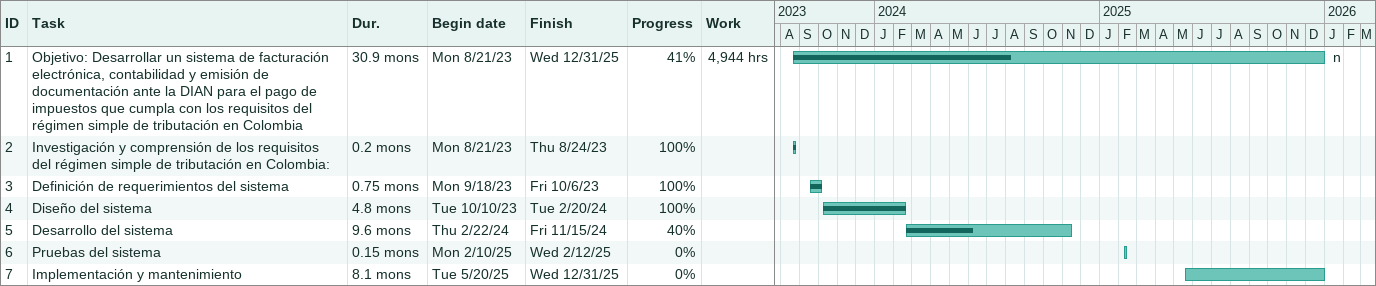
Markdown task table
| ID | Task | Duration | Start | Finish | Resources | % complete | Work (h) |
|---|---|---|---|---|---|---|---|
| 1 | Objetivo: Desarrollar un sistema de facturación electrónica, contabilidad y emisión de documentación ante la DIAN para el pago de impuestos que cumpla con los requisitos del régimen simple de tributación en Colombia | 30.9mo | 2023-08-21 | 2025-12-31 | n | 41 | 4944 |
| 2 | Investigación y comprensión de los requisitos del régimen simple de tributación en Colombia: | 0.2mo | 2023-08-21 | 2023-08-24 |  | 100 |  |
| 3 | Definición de requerimientos del sistema | 0.75mo | 2023-09-18 | 2023-10-06 |  | 100 |  |
| 4 | Diseño del sistema | 4.8mo | 2023-10-10 | 2024-02-20 |  | 100 |  |
| 5 | Desarrollo del sistema | 9.6mo | 2024-02-22 | 2024-11-15 |  | 40 |  |
| 6 | Pruebas del sistema | 0.15mo | 2025-02-10 | 2025-02-12 |  | 0 |  |
| 7 | Implementación y mantenimiento | 8.1mo | 2025-05-20 | 2025-12-31 |  | 0 |  |
